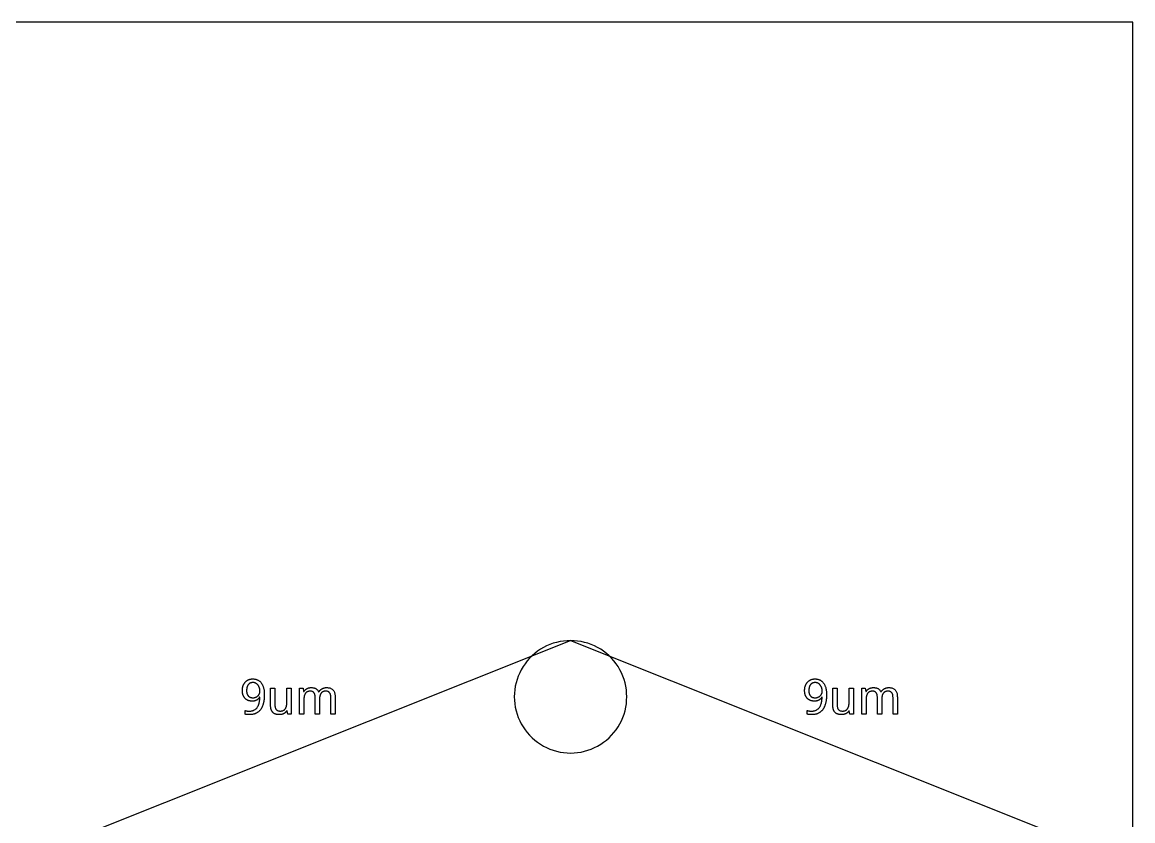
# Model space of a CAD drawing. Extents: x 0 to 762, y 0 to 762.
# Drawn here: x 511.1 to 762, y 581.6 to 762 of the extents above; entities that cross this region are included whole.
import ezdxf

# ---------------------------------------------------------------- set-up
doc = ezdxf.new("R2010")
doc.units = 0
doc.layers.get('0').update_dxf_attribs({"linetype": 'CONTINUOUS'})

msp = doc.modelspace()

# ---------------------------------------------------------------- linework, layer by layer
at = {"color": 7}
msp.add_lwpolyline([(0, 0), (761.986, 0), (761.986, 761.986), (0, 761.986), (0, 0)], close=True, dxfattribs=at)
at = {"color": 0}
for points in [[(634.989, 622.289), (749.436, 576.569), (520.54, 576.569), (634.989, 622.289)], [(647.689, 609.589), (647.662, 610.386), (647.588, 611.181), (647.464, 611.968), (647.289, 612.747), (647.067, 613.514), (646.796, 614.264), (646.479, 614.996), (646.117, 615.707), (645.711, 616.394), (645.262, 617.054), (644.774, 617.685), (644.246, 618.282), (643.682, 618.847), (643.083, 619.374), (642.453, 619.864), (641.793, 620.311), (641.107, 620.718), (640.396, 621.081), (639.664, 621.397), (638.912, 621.667), (638.147, 621.89), (637.368, 622.064), (636.581, 622.189), (635.786, 622.264), (634.989, 622.289), (634.192, 622.264), (633.397, 622.189), (632.608, 622.064), (631.831, 621.89), (631.064, 621.667), (630.314, 621.397), (629.581, 621.081), (628.871, 620.718), (628.183, 620.311), (627.524, 619.864), (626.893, 619.374), (626.294, 618.847), (625.731, 618.282), (625.203, 617.685), (624.714, 617.054), (624.265, 616.394), (623.86, 615.707), (623.497, 614.996), (623.181, 614.264), (622.91, 613.514), (622.688, 612.747), (622.514, 611.968), (622.389, 611.181), (622.314, 610.386), (622.289, 609.589), (622.314, 608.792), (622.389, 607.997), (622.514, 607.21), (622.688, 606.431), (622.91, 605.664), (623.181, 604.914), (623.497, 604.182), (623.86, 603.471), (624.265, 602.783), (624.714, 602.124), (625.203, 601.494), (625.731, 600.896), (626.294, 600.331), (626.893, 599.804), (627.524, 599.314), (628.183, 598.867), (628.871, 598.46), (629.581, 598.097), (630.314, 597.781), (631.064, 597.511), (631.831, 597.287), (632.608, 597.114), (633.397, 596.989), (634.192, 596.914), (634.989, 596.889), (635.786, 596.914), (636.581, 596.989), (637.368, 597.114), (638.147, 597.287), (638.912, 597.511), (639.664, 597.781), (640.396, 598.097), (641.107, 598.46), (641.793, 598.867), (642.453, 599.314), (643.083, 599.804), (643.682, 600.331), (644.246, 600.896), (644.774, 601.494), (645.262, 602.124), (645.711, 602.783), (646.117, 603.471), (646.479, 604.182), (646.796, 604.914), (647.067, 605.664), (647.289, 606.431), (647.464, 607.21), (647.588, 607.997), (647.662, 608.792), (647.689, 609.589)], [(565.815, 610.161), (565.814, 610.049), (565.813, 609.935), (565.81, 609.822), (565.806, 609.71), (565.8, 609.597), (565.793, 609.485), (565.786, 609.371), (565.778, 609.258), (565.767, 609.146), (565.756, 609.033), (565.744, 608.922), (565.731, 608.811), (565.715, 608.703), (565.699, 608.594), (565.679, 608.486), (565.658, 608.381), (565.636, 608.275), (565.611, 608.171), (565.585, 608.067), (565.557, 607.964), (565.528, 607.863), (565.497, 607.762), (565.464, 607.664), (565.428, 607.567), (565.39, 607.469), (565.351, 607.375), (565.31, 607.282), (565.265, 607.189), (565.219, 607.097), (565.171, 607.008), (565.119, 606.921), (565.067, 606.836), (565.01, 606.754), (564.951, 606.675), (564.89, 606.597), (564.826, 606.522), (564.758, 606.45), (564.689, 606.379), (564.617, 606.311), (564.542, 606.246), (564.464, 606.182), (564.383, 606.122), (564.3, 606.064), (564.213, 606.01), (564.124, 605.957), (564.031, 605.907), (563.935, 605.86), (563.836, 605.815), (563.733, 605.774), (563.629, 605.735), (563.521, 605.7), (563.41, 605.669), (563.293, 605.642), (563.175, 605.618), (563.051, 605.599), (562.925, 605.582), (562.796, 605.569), (562.661, 605.56), (562.524, 605.554), (562.383, 605.553), (562.363, 605.553), (562.342, 605.553), (562.319, 605.553), (562.297, 605.553), (562.275, 605.554), (562.253, 605.554), (562.229, 605.556), (562.206, 605.556), (562.182, 605.557), (562.157, 605.558), (562.133, 605.56), (562.108, 605.561), (562.083, 605.563), (562.058, 605.564), (562.033, 605.567), (562.01, 605.568), (561.985, 605.571), (561.96, 605.574), (561.935, 605.576), (561.91, 605.579), (561.886, 605.582), (561.861, 605.583), (561.836, 605.586), (561.813, 605.589), (561.787, 605.592), (561.764, 605.594), (561.74, 605.597), (561.717, 605.6), (561.692, 605.603), (561.668, 605.607), (561.646, 605.61), (561.622, 605.614), (561.6, 605.617), (561.578, 605.621), (561.557, 605.625), (561.536, 605.629), (561.517, 605.635), (561.497, 605.639), (561.478, 605.644), (561.46, 605.65), (561.46, 606.488), (561.497, 606.474), (561.536, 606.461), (561.576, 606.449), (561.617, 606.438), (561.66, 606.426), (561.703, 606.417), (561.746, 606.408), (561.79, 606.4), (561.836, 606.392), (561.883, 606.385), (561.931, 606.379), (561.978, 606.374), (562.025, 606.368), (562.072, 606.364), (562.118, 606.361), (562.165, 606.358), (562.211, 606.356), (562.258, 606.354), (562.304, 606.353), (562.351, 606.353), (562.493, 606.356), (562.631, 606.363), (562.762, 606.376), (562.89, 606.393), (563.011, 606.417), (563.128, 606.444), (563.24, 606.476), (563.346, 606.514), (563.447, 606.557), (563.543, 606.606), (563.635, 606.658), (563.722, 606.714), (563.807, 606.772), (563.886, 606.836), (563.963, 606.903), (564.035, 606.972), (564.103, 607.046), (564.167, 607.122), (564.228, 607.203), (564.285, 607.287), (564.338, 607.376), (564.387, 607.467), (564.435, 607.561), (564.478, 607.658), (564.518, 607.757), (564.556, 607.86), (564.589, 607.965), (564.619, 608.074), (564.647, 608.183), (564.671, 608.297), (564.694, 608.412), (564.715, 608.529), (564.733, 608.649), (564.751, 608.768), (564.767, 608.887), (564.781, 609.01), (564.792, 609.133), (564.801, 609.258), (564.81, 609.383), (564.817, 609.511), (564.746, 609.511), (564.725, 609.472), (564.701, 609.435), (564.678, 609.397), (564.654, 609.361), (564.628, 609.325), (564.601, 609.289), (564.575, 609.254), (564.547, 609.219), (564.518, 609.185), (564.489, 609.151), (564.458, 609.118), (564.426, 609.086), (564.393, 609.056), (564.36, 609.025), (564.325, 608.996), (564.289, 608.967), (564.251, 608.939), (564.214, 608.912), (564.175, 608.886), (564.135, 608.861), (564.093, 608.838), (564.05, 608.814), (564.007, 608.792), (563.963, 608.771), (563.917, 608.751), (563.869, 608.732), (563.822, 608.715), (563.774, 608.699), (563.724, 608.682), (563.672, 608.668), (563.619, 608.654), (563.567, 608.643), (563.512, 608.632), (563.457, 608.624), (563.4, 608.615), (563.342, 608.61), (563.282, 608.604), (563.222, 608.601), (563.16, 608.599), (563.097, 608.599), (562.996, 608.6), (562.897, 608.604), (562.8, 608.613), (562.704, 608.624), (562.611, 608.637), (562.519, 608.654), (562.431, 608.675), (562.343, 608.697), (562.257, 608.724), (562.174, 608.754), (562.092, 608.787), (562.014, 608.824), (561.936, 608.864), (561.863, 608.906), (561.792, 608.951), (561.722, 609), (561.656, 609.05), (561.592, 609.104), (561.529, 609.161), (561.471, 609.221), (561.414, 609.283), (561.36, 609.349), (561.308, 609.417), (561.258, 609.488), (561.213, 609.561), (561.168, 609.637), (561.128, 609.715), (561.089, 609.797), (561.053, 609.881), (561.019, 609.968), (560.989, 610.058), (560.963, 610.151), (560.939, 610.246), (560.919, 610.344), (560.903, 610.444), (560.887, 610.547), (560.878, 610.653), (560.869, 610.76), (560.865, 610.871), (560.864, 610.983), (560.865, 611.104), (560.869, 611.222), (560.878, 611.339), (560.89, 611.453), (560.906, 611.564), (560.924, 611.674), (560.944, 611.779), (560.969, 611.883), (560.999, 611.985), (561.029, 612.083), (561.065, 612.182), (561.104, 612.275), (561.144, 612.367), (561.189, 612.454), (561.235, 612.539), (561.285, 612.621), (561.336, 612.7), (561.39, 612.775), (561.449, 612.847), (561.508, 612.917), (561.571, 612.983), (561.637, 613.047), (561.707, 613.108), (561.778, 613.165), (561.851, 613.219), (561.928, 613.271), (562.007, 613.319), (562.089, 613.364), (562.174, 613.404), (562.26, 613.443), (562.35, 613.478), (562.442, 613.508), (562.536, 613.536), (562.633, 613.56), (562.731, 613.579), (562.832, 613.596), (562.933, 613.61), (563.039, 613.618), (563.144, 613.624), (563.254, 613.625), (563.361, 613.624), (563.468, 613.617), (563.572, 613.607), (563.675, 613.592), (563.778, 613.574), (563.878, 613.55), (563.976, 613.522), (564.074, 613.492), (564.169, 613.456), (564.264, 613.417), (564.356, 613.372), (564.446, 613.324), (564.532, 613.271), (564.617, 613.214), (564.7, 613.151), (564.779, 613.085), (564.857, 613.015), (564.932, 612.94), (565.004, 612.861), (565.075, 612.776), (565.142, 612.689), (565.206, 612.596), (565.268, 612.499), (565.326, 612.397), (565.382, 612.29), (565.435, 612.181), (565.485, 612.065), (565.532, 611.944), (565.575, 611.821), (565.617, 611.692), (565.654, 611.56), (565.689, 611.422), (565.718, 611.281), (565.744, 611.135), (565.765, 610.985), (565.783, 610.829), (565.797, 610.669), (565.807, 610.504), (565.814, 610.335), (565.815, 610.161)], [(563.264, 612.799), (563.2, 612.797), (563.137, 612.794), (563.075, 612.789), (563.014, 612.781), (562.956, 612.771), (562.896, 612.76), (562.839, 612.746), (562.782, 612.729), (562.728, 612.711), (562.674, 612.69), (562.621, 612.668), (562.571, 612.643), (562.521, 612.615), (562.474, 612.586), (562.428, 612.554), (562.382, 612.519), (562.339, 612.482), (562.297, 612.443), (562.256, 612.401), (562.217, 612.358), (562.179, 612.311), (562.143, 612.262), (562.108, 612.211), (562.075, 612.158), (562.044, 612.103), (562.015, 612.044), (561.988, 611.983), (561.963, 611.921), (561.938, 611.856), (561.915, 611.789), (561.896, 611.719), (561.879, 611.647), (561.864, 611.574), (561.85, 611.497), (561.839, 611.418), (561.831, 611.336), (561.822, 611.251), (561.818, 611.164), (561.815, 611.075), (561.814, 610.983), (561.814, 610.908), (561.817, 610.835), (561.821, 610.764), (561.828, 610.694), (561.835, 610.625), (561.844, 610.558), (561.856, 610.493), (561.868, 610.429), (561.883, 610.367), (561.9, 610.306), (561.918, 610.247), (561.939, 610.192), (561.963, 610.136), (561.986, 610.083), (562.012, 610.032), (562.04, 609.982), (562.069, 609.935), (562.101, 609.889), (562.133, 609.844), (562.168, 609.801), (562.204, 609.76), (562.243, 609.721), (562.282, 609.685), (562.324, 609.649), (562.367, 609.615), (562.411, 609.585), (562.458, 609.556), (562.507, 609.528), (562.557, 609.503), (562.608, 609.479), (562.662, 609.457), (562.719, 609.438), (562.778, 609.421), (562.838, 609.407), (562.899, 609.394), (562.963, 609.383), (563.026, 609.376), (563.093, 609.371), (563.161, 609.367), (563.232, 609.367), (563.304, 609.367), (563.375, 609.371), (563.444, 609.378), (563.512, 609.386), (563.579, 609.397), (563.644, 609.411), (563.708, 609.426), (563.771, 609.444), (563.832, 609.467), (563.892, 609.489), (563.95, 609.517), (564.007, 609.544), (564.063, 609.574), (564.115, 609.604), (564.167, 609.636), (564.215, 609.669), (564.264, 609.704), (564.31, 609.74), (564.354, 609.778), (564.397, 609.817), (564.439, 609.858), (564.478, 609.901), (564.514, 609.944), (564.55, 609.989), (564.582, 610.035), (564.614, 610.082), (564.643, 610.129), (564.671, 610.178), (564.696, 610.228), (564.719, 610.279), (564.742, 610.331), (564.762, 610.382), (564.779, 610.433), (564.796, 610.485), (564.808, 610.537), (564.819, 610.589), (564.828, 610.64), (564.833, 610.692), (564.836, 610.743), (564.838, 610.794), (564.838, 610.867), (564.833, 610.939), (564.829, 611.01), (564.822, 611.082), (564.813, 611.153), (564.801, 611.225), (564.787, 611.296), (564.772, 611.367), (564.756, 611.438), (564.736, 611.51), (564.715, 611.581), (564.693, 611.65), (564.668, 611.718), (564.642, 611.785), (564.614, 611.85), (564.583, 611.914), (564.55, 611.976), (564.515, 612.036), (564.479, 612.096), (564.44, 612.154), (564.401, 612.211), (564.36, 612.265), (564.315, 612.318), (564.269, 612.368), (564.222, 612.415), (564.172, 612.461), (564.119, 612.504), (564.065, 612.546), (564.01, 612.585), (563.951, 612.621), (563.892, 612.654), (563.829, 612.685), (563.765, 612.711), (563.7, 612.735), (563.632, 612.754), (563.563, 612.769), (563.49, 612.782), (563.417, 612.792), (563.342, 612.796), (563.264, 612.799)], [(692.813, 610.161), (692.813, 610.049), (692.81, 609.935), (692.807, 609.822), (692.803, 609.71), (692.799, 609.597), (692.792, 609.485), (692.783, 609.371), (692.775, 609.258), (692.765, 609.146), (692.754, 609.033), (692.742, 608.922), (692.729, 608.811), (692.714, 608.703), (692.696, 608.594), (692.678, 608.486), (692.657, 608.381), (692.633, 608.275), (692.61, 608.171), (692.583, 608.067), (692.556, 607.964), (692.526, 607.863), (692.494, 607.762), (692.461, 607.664), (692.426, 607.567), (692.389, 607.469), (692.349, 607.375), (692.307, 607.282), (692.262, 607.189), (692.217, 607.097), (692.168, 607.008), (692.118, 606.921), (692.064, 606.836), (692.008, 606.754), (691.949, 606.675), (691.887, 606.597), (691.824, 606.522), (691.757, 606.45), (691.688, 606.379), (691.615, 606.311), (691.54, 606.246), (691.463, 606.182), (691.381, 606.122), (691.297, 606.064), (691.211, 606.01), (691.121, 605.957), (691.028, 605.907), (690.932, 605.86), (690.833, 605.815), (690.732, 605.774), (690.626, 605.735), (690.518, 605.7), (690.407, 605.669), (690.292, 605.642), (690.172, 605.618), (690.05, 605.599), (689.922, 605.582), (689.793, 605.569), (689.66, 605.56), (689.522, 605.554), (689.381, 605.553), (689.36, 605.553), (689.339, 605.553), (689.318, 605.553), (689.296, 605.553), (689.274, 605.554), (689.25, 605.554), (689.228, 605.556), (689.204, 605.556), (689.179, 605.557), (689.156, 605.558), (689.131, 605.56), (689.106, 605.561), (689.081, 605.563), (689.056, 605.564), (689.032, 605.567), (689.007, 605.568), (688.982, 605.571), (688.957, 605.574), (688.933, 605.576), (688.908, 605.579), (688.883, 605.582), (688.858, 605.583), (688.835, 605.586), (688.81, 605.589), (688.786, 605.592), (688.761, 605.594), (688.738, 605.597), (688.714, 605.6), (688.69, 605.603), (688.667, 605.607), (688.643, 605.61), (688.619, 605.614), (688.597, 605.617), (688.576, 605.621), (688.554, 605.625), (688.535, 605.629), (688.514, 605.635), (688.494, 605.639), (688.475, 605.644), (688.457, 605.65), (688.457, 606.488), (688.494, 606.474), (688.533, 606.461), (688.574, 606.449), (688.615, 606.438), (688.657, 606.426), (688.7, 606.417), (688.743, 606.408), (688.789, 606.4), (688.835, 606.392), (688.881, 606.385), (688.928, 606.379), (688.975, 606.374), (689.022, 606.368), (689.069, 606.364), (689.117, 606.361), (689.162, 606.358), (689.21, 606.356), (689.256, 606.354), (689.303, 606.353), (689.349, 606.353), (689.49, 606.356), (689.628, 606.363), (689.76, 606.376), (689.887, 606.393), (690.01, 606.417), (690.126, 606.444), (690.238, 606.476), (690.343, 606.514), (690.444, 606.557), (690.54, 606.606), (690.632, 606.658), (690.719, 606.714), (690.804, 606.772), (690.883, 606.836), (690.96, 606.903), (691.032, 606.972), (691.1, 607.046), (691.165, 607.122), (691.225, 607.203), (691.282, 607.287), (691.335, 607.376), (691.385, 607.467), (691.432, 607.561), (691.475, 607.658), (691.515, 607.757), (691.553, 607.86), (691.586, 607.965), (691.617, 608.074), (691.644, 608.183), (691.668, 608.297), (691.692, 608.412), (691.713, 608.529), (691.732, 608.649), (691.749, 608.768), (691.764, 608.887), (691.778, 609.01), (691.789, 609.133), (691.8, 609.258), (691.807, 609.383), (691.814, 609.511), (691.744, 609.511), (691.722, 609.472), (691.699, 609.435), (691.675, 609.397), (691.651, 609.361), (691.626, 609.325), (691.6, 609.289), (691.572, 609.254), (691.544, 609.219), (691.515, 609.185), (691.486, 609.151), (691.456, 609.118), (691.424, 609.086), (691.392, 609.056), (691.357, 609.025), (691.322, 608.996), (691.286, 608.967), (691.249, 608.939), (691.211, 608.912), (691.172, 608.886), (691.132, 608.861), (691.09, 608.838), (691.047, 608.814), (691.004, 608.792), (690.96, 608.771), (690.914, 608.751), (690.867, 608.732), (690.819, 608.715), (690.771, 608.699), (690.721, 608.682), (690.669, 608.668), (690.618, 608.654), (690.564, 608.643), (690.51, 608.632), (690.454, 608.624), (690.397, 608.615), (690.339, 608.61), (690.279, 608.604), (690.219, 608.601), (690.158, 608.599), (690.094, 608.599), (689.994, 608.6), (689.894, 608.604), (689.797, 608.613), (689.703, 608.624), (689.608, 608.637), (689.518, 608.654), (689.428, 608.675), (689.34, 608.697), (689.254, 608.724), (689.171, 608.754), (689.09, 608.787), (689.011, 608.824), (688.935, 608.864), (688.86, 608.906), (688.789, 608.951), (688.719, 609), (688.653, 609.05), (688.589, 609.104), (688.526, 609.161), (688.468, 609.221), (688.411, 609.283), (688.357, 609.349), (688.306, 609.417), (688.256, 609.488), (688.21, 609.561), (688.165, 609.637), (688.125, 609.715), (688.086, 609.797), (688.05, 609.881), (688.017, 609.968), (687.986, 610.058), (687.96, 610.151), (687.938, 610.246), (687.917, 610.344), (687.9, 610.444), (687.886, 610.547), (687.875, 610.653), (687.867, 610.76), (687.863, 610.871), (687.861, 610.983), (687.863, 611.104), (687.867, 611.222), (687.875, 611.339), (687.887, 611.453), (687.903, 611.564), (687.921, 611.674), (687.942, 611.779), (687.967, 611.883), (687.996, 611.985), (688.028, 612.083), (688.063, 612.182), (688.101, 612.275), (688.142, 612.367), (688.186, 612.454), (688.232, 612.539), (688.282, 612.621), (688.333, 612.7), (688.387, 612.775), (688.446, 612.847), (688.506, 612.917), (688.568, 612.983), (688.635, 613.047), (688.704, 613.108), (688.775, 613.165), (688.849, 613.219), (688.925, 613.271), (689.004, 613.319), (689.086, 613.364), (689.171, 613.404), (689.257, 613.443), (689.347, 613.478), (689.439, 613.508), (689.533, 613.536), (689.631, 613.56), (689.728, 613.579), (689.829, 613.596), (689.931, 613.61), (690.036, 613.618), (690.142, 613.624), (690.251, 613.625), (690.358, 613.624), (690.465, 613.617), (690.569, 613.607), (690.672, 613.592), (690.775, 613.574), (690.875, 613.55), (690.974, 613.522), (691.071, 613.492), (691.167, 613.456), (691.261, 613.417), (691.353, 613.372), (691.443, 613.324), (691.529, 613.271), (691.615, 613.214), (691.697, 613.151), (691.776, 613.085), (691.854, 613.015), (691.929, 612.94), (692.001, 612.861), (692.072, 612.776), (692.139, 612.689), (692.203, 612.596), (692.265, 612.499), (692.324, 612.397), (692.379, 612.29), (692.432, 612.181), (692.482, 612.065), (692.529, 611.944), (692.572, 611.821), (692.614, 611.692), (692.651, 611.56), (692.686, 611.422), (692.715, 611.281), (692.742, 611.135), (692.762, 610.985), (692.781, 610.829), (692.794, 610.669), (692.804, 610.504), (692.811, 610.335), (692.813, 610.161)], [(690.261, 612.799), (690.197, 612.797), (690.135, 612.794), (690.074, 612.789), (690.012, 612.781), (689.953, 612.771), (689.894, 612.76), (689.836, 612.746), (689.781, 612.729), (689.725, 612.711), (689.671, 612.69), (689.618, 612.668), (689.568, 612.643), (689.519, 612.615), (689.471, 612.586), (689.425, 612.554), (689.381, 612.519), (689.336, 612.482), (689.294, 612.443), (689.254, 612.401), (689.214, 612.358), (689.176, 612.311), (689.14, 612.262), (689.106, 612.211), (689.074, 612.158), (689.042, 612.103), (689.012, 612.044), (688.986, 611.983), (688.96, 611.921), (688.936, 611.856), (688.914, 611.789), (688.894, 611.719), (688.876, 611.647), (688.861, 611.574), (688.849, 611.497), (688.836, 611.418), (688.828, 611.336), (688.821, 611.251), (688.815, 611.164), (688.813, 611.075), (688.811, 610.983), (688.813, 610.908), (688.815, 610.835), (688.819, 610.764), (688.825, 610.694), (688.833, 610.625), (688.842, 610.558), (688.853, 610.493), (688.867, 610.429), (688.881, 610.367), (688.897, 610.306), (688.917, 610.247), (688.938, 610.192), (688.96, 610.136), (688.983, 610.083), (689.01, 610.032), (689.037, 609.982), (689.067, 609.935), (689.099, 609.889), (689.131, 609.844), (689.165, 609.801), (689.201, 609.76), (689.24, 609.721), (689.279, 609.685), (689.321, 609.649), (689.364, 609.615), (689.41, 609.585), (689.456, 609.556), (689.504, 609.528), (689.554, 609.503), (689.606, 609.479), (689.661, 609.457), (689.717, 609.438), (689.775, 609.421), (689.835, 609.407), (689.896, 609.394), (689.96, 609.383), (690.024, 609.376), (690.09, 609.371), (690.16, 609.367), (690.229, 609.367), (690.301, 609.367), (690.372, 609.371), (690.442, 609.378), (690.51, 609.386), (690.576, 609.397), (690.643, 609.411), (690.707, 609.426), (690.769, 609.444), (690.831, 609.467), (690.89, 609.489), (690.949, 609.517), (691.004, 609.544), (691.06, 609.574), (691.113, 609.604), (691.164, 609.636), (691.214, 609.669), (691.261, 609.704), (691.307, 609.74), (691.351, 609.778), (691.394, 609.817), (691.436, 609.858), (691.475, 609.901), (691.511, 609.944), (691.547, 609.989), (691.581, 610.035), (691.611, 610.082), (691.64, 610.129), (691.668, 610.178), (691.693, 610.228), (691.717, 610.279), (691.739, 610.331), (691.76, 610.382), (691.778, 610.433), (691.793, 610.485), (691.806, 610.537), (691.817, 610.589), (691.825, 610.64), (691.831, 610.692), (691.833, 610.743), (691.835, 610.794), (691.835, 610.867), (691.831, 610.939), (691.826, 611.01), (691.819, 611.082), (691.81, 611.153), (691.799, 611.225), (691.785, 611.296), (691.769, 611.367), (691.753, 611.438), (691.733, 611.51), (691.713, 611.581), (691.69, 611.65), (691.667, 611.718), (691.639, 611.785), (691.611, 611.85), (691.581, 611.914), (691.547, 611.976), (691.514, 612.036), (691.476, 612.096), (691.438, 612.154), (691.399, 612.211), (691.357, 612.265), (691.313, 612.318), (691.267, 612.368), (691.219, 612.415), (691.169, 612.461), (691.117, 612.504), (691.063, 612.546), (691.007, 612.585), (690.949, 612.621), (690.889, 612.654), (690.826, 612.685), (690.762, 612.711), (690.697, 612.735), (690.629, 612.754), (690.56, 612.769), (690.488, 612.782), (690.414, 612.792), (690.339, 612.796), (690.261, 612.799)], [(571.106, 605.66), (570.961, 606.45), (570.907, 606.45), (570.879, 606.404), (570.851, 606.36), (570.821, 606.317), (570.79, 606.274), (570.76, 606.233), (570.726, 606.193), (570.693, 606.156), (570.657, 606.118), (570.622, 606.082), (570.585, 606.047), (570.547, 606.014), (570.51, 605.982), (570.472, 605.951), (570.432, 605.922), (570.393, 605.893), (570.351, 605.867), (570.311, 605.84), (570.268, 605.815), (570.225, 605.79), (570.182, 605.768), (570.137, 605.746), (570.093, 605.726), (570.047, 605.708), (570.001, 605.69), (569.956, 605.674), (569.908, 605.658), (569.86, 605.643), (569.813, 605.631), (569.764, 605.618), (569.714, 605.606), (569.665, 605.596), (569.615, 605.588), (569.565, 605.579), (569.515, 605.572), (569.465, 605.565), (569.414, 605.561), (569.364, 605.557), (569.313, 605.554), (569.261, 605.553), (569.21, 605.553), (569.113, 605.554), (569.019, 605.557), (568.928, 605.564), (568.838, 605.572), (568.75, 605.583), (568.665, 605.597), (568.583, 605.613), (568.503, 605.632), (568.425, 605.653), (568.35, 605.676), (568.278, 605.703), (568.207, 605.731), (568.139, 605.762), (568.074, 605.797), (568.011, 605.835), (567.95, 605.875), (567.892, 605.918), (567.836, 605.963), (567.783, 606.011), (567.733, 606.063), (567.685, 606.117), (567.639, 606.174), (567.594, 606.233), (567.554, 606.296), (567.515, 606.363), (567.479, 606.431), (567.444, 606.503), (567.412, 606.576), (567.383, 606.654), (567.357, 606.735), (567.333, 606.817), (567.313, 606.904), (567.293, 606.993), (567.278, 607.086), (567.264, 607.182), (567.253, 607.281), (567.244, 607.382), (567.238, 607.488), (567.235, 607.594), (567.233, 607.707), (567.233, 611.557), (568.211, 611.557), (568.211, 607.76), (568.214, 607.624), (568.222, 607.494), (568.236, 607.372), (568.257, 607.257), (568.282, 607.149), (568.314, 607.047), (568.35, 606.954), (568.393, 606.867), (568.442, 606.786), (568.496, 606.713), (568.556, 606.646), (568.622, 606.588), (568.694, 606.535), (568.774, 606.489), (568.858, 606.451), (568.949, 606.419), (569.047, 606.394), (569.15, 606.378), (569.26, 606.367), (569.376, 606.364), (569.463, 606.365), (569.544, 606.369), (569.625, 606.376), (569.701, 606.386), (569.776, 606.399), (569.849, 606.414), (569.917, 606.432), (569.983, 606.453), (570.046, 606.476), (570.107, 606.503), (570.165, 606.532), (570.221, 606.564), (570.274, 606.599), (570.324, 606.636), (570.372, 606.675), (570.418, 606.717), (570.463, 606.762), (570.504, 606.81), (570.543, 606.858), (570.579, 606.911), (570.615, 606.968), (570.649, 607.026), (570.679, 607.088), (570.708, 607.15), (570.735, 607.217), (570.76, 607.285), (570.782, 607.356), (570.803, 607.429), (570.821, 607.504), (570.838, 607.583), (570.853, 607.664), (570.867, 607.746), (570.878, 607.832), (570.889, 607.919), (570.897, 608.01), (570.906, 608.103), (570.911, 608.197), (570.914, 608.294), (570.917, 608.394), (570.918, 608.496), (570.918, 611.557), (571.896, 611.557), (571.896, 605.66), (571.106, 605.66)], [(580.828, 605.66), (580.828, 609.457), (580.825, 609.593), (580.817, 609.722), (580.803, 609.844), (580.785, 609.96), (580.76, 610.068), (580.731, 610.169), (580.696, 610.264), (580.656, 610.351), (580.61, 610.432), (580.558, 610.504), (580.501, 610.571), (580.439, 610.631), (580.371, 610.683), (580.297, 610.728), (580.217, 610.767), (580.131, 610.797), (580.037, 610.822), (579.94, 610.84), (579.836, 610.85), (579.726, 610.854), (579.649, 610.853), (579.574, 610.849), (579.501, 610.842), (579.432, 610.833), (579.364, 610.822), (579.299, 610.807), (579.235, 610.79), (579.175, 610.771), (579.117, 610.75), (579.06, 610.725), (579.007, 610.699), (578.954, 610.671), (578.904, 610.64), (578.857, 610.607), (578.811, 610.571), (578.767, 610.532), (578.724, 610.492), (578.683, 610.449), (578.646, 610.403), (578.61, 610.354), (578.575, 610.304), (578.544, 610.253), (578.514, 610.199), (578.486, 610.142), (578.46, 610.082), (578.436, 610.019), (578.414, 609.956), (578.393, 609.889), (578.374, 609.819), (578.357, 609.747), (578.342, 609.675), (578.328, 609.599), (578.315, 609.521), (578.306, 609.442), (578.296, 609.36), (578.289, 609.275), (578.283, 609.189), (578.279, 609.1), (578.276, 609.008), (578.276, 608.915), (578.276, 605.66), (577.293, 605.66), (577.293, 609.457), (577.29, 609.593), (577.282, 609.722), (577.269, 609.844), (577.25, 609.96), (577.226, 610.068), (577.197, 610.169), (577.161, 610.264), (577.121, 610.351), (577.075, 610.432), (577.025, 610.504), (576.969, 610.571), (576.907, 610.631), (576.84, 610.683), (576.767, 610.728), (576.686, 610.767), (576.6, 610.799), (576.508, 610.822), (576.411, 610.84), (576.307, 610.85), (576.197, 610.854), (576.117, 610.853), (576.037, 610.849), (575.961, 610.842), (575.887, 610.832), (575.818, 610.819), (575.75, 610.804), (575.685, 610.786), (575.622, 610.764), (575.563, 610.74), (575.504, 610.714), (575.45, 610.685), (575.397, 610.653), (575.347, 610.618), (575.299, 610.581), (575.253, 610.54), (575.208, 610.499), (575.167, 610.453), (575.126, 610.404), (575.089, 610.354), (575.054, 610.3), (575.021, 610.244), (574.99, 610.186), (574.963, 610.125), (574.935, 610.061), (574.91, 609.996), (574.886, 609.928), (574.865, 609.857), (574.846, 609.783), (574.828, 609.707), (574.813, 609.629), (574.799, 609.549), (574.786, 609.465), (574.776, 609.381), (574.767, 609.293), (574.76, 609.203), (574.753, 609.11), (574.749, 609.015), (574.744, 608.918), (574.743, 608.818), (574.742, 608.717), (574.742, 605.66), (573.764, 605.66), (573.764, 611.557), (574.56, 611.557), (574.699, 610.762), (574.753, 610.762), (574.779, 610.808), (574.807, 610.853), (574.835, 610.896), (574.864, 610.938), (574.894, 610.978), (574.925, 611.017), (574.957, 611.054), (574.99, 611.09), (575.024, 611.126), (575.058, 611.16), (575.094, 611.194), (575.131, 611.226), (575.168, 611.258), (575.206, 611.287), (575.244, 611.317), (575.283, 611.344), (575.322, 611.372), (575.363, 611.397), (575.404, 611.421), (575.446, 611.444), (575.489, 611.467), (575.532, 611.488), (575.576, 611.507), (575.621, 611.525), (575.665, 611.543), (575.711, 611.558), (575.757, 611.574), (575.803, 611.588), (575.85, 611.6), (575.897, 611.611), (575.946, 611.621), (575.993, 611.631), (576.042, 611.639), (576.092, 611.646), (576.14, 611.651), (576.189, 611.657), (576.238, 611.66), (576.287, 611.662), (576.336, 611.664), (576.386, 611.665), (576.512, 611.662), (576.635, 611.656), (576.753, 611.643), (576.867, 611.626), (576.975, 611.606), (577.079, 611.579), (577.181, 611.549), (577.276, 611.514), (577.368, 611.474), (577.454, 611.429), (577.539, 611.379), (577.617, 611.324), (577.692, 611.262), (577.762, 611.196), (577.828, 611.125), (577.889, 611.049), (577.946, 610.967), (577.997, 610.879), (578.046, 610.786), (578.089, 610.688), (578.132, 610.688), (578.16, 610.738), (578.189, 610.786), (578.219, 610.832), (578.251, 610.878), (578.285, 610.922), (578.318, 610.965), (578.353, 611.007), (578.389, 611.047), (578.426, 611.085), (578.464, 611.122), (578.504, 611.158), (578.544, 611.193), (578.586, 611.226), (578.628, 611.258), (578.671, 611.289), (578.714, 611.318), (578.758, 611.346), (578.803, 611.374), (578.849, 611.399), (578.894, 611.424), (578.942, 611.447), (578.989, 611.469), (579.037, 611.492), (579.086, 611.511), (579.136, 611.531), (579.185, 611.549), (579.235, 611.564), (579.286, 611.579), (579.336, 611.593), (579.387, 611.606), (579.44, 611.617), (579.492, 611.626), (579.544, 611.636), (579.596, 611.643), (579.649, 611.65), (579.701, 611.656), (579.754, 611.66), (579.807, 611.662), (579.861, 611.664), (579.914, 611.665), (580.097, 611.66), (580.272, 611.644), (580.436, 611.618), (580.592, 611.582), (580.738, 611.536), (580.874, 611.479), (581.001, 611.412), (581.119, 611.335), (581.228, 611.247), (581.328, 611.149), (581.418, 611.04), (581.499, 610.921), (581.571, 610.787), (581.633, 610.642), (581.686, 610.485), (581.729, 610.314), (581.762, 610.132), (581.786, 609.938), (581.8, 609.731), (581.806, 609.511), (581.806, 605.66), (580.828, 605.66)], [(698.103, 605.66), (697.958, 606.45), (697.904, 606.45), (697.878, 606.404), (697.849, 606.36), (697.819, 606.317), (697.789, 606.274), (697.757, 606.233), (697.724, 606.193), (697.69, 606.156), (697.656, 606.118), (697.619, 606.082), (697.582, 606.047), (697.546, 606.014), (697.508, 605.982), (697.469, 605.951), (697.431, 605.922), (697.39, 605.893), (697.35, 605.867), (697.308, 605.84), (697.267, 605.815), (697.224, 605.79), (697.179, 605.768), (697.135, 605.746), (697.09, 605.726), (697.044, 605.708), (696.999, 605.69), (696.953, 605.674), (696.906, 605.658), (696.858, 605.643), (696.81, 605.631), (696.761, 605.618), (696.713, 605.606), (696.662, 605.596), (696.613, 605.588), (696.563, 605.579), (696.512, 605.572), (696.463, 605.565), (696.411, 605.561), (696.361, 605.557), (696.31, 605.554), (696.258, 605.553), (696.207, 605.553), (696.111, 605.554), (696.017, 605.557), (695.925, 605.564), (695.835, 605.572), (695.749, 605.583), (695.664, 605.597), (695.581, 605.613), (695.501, 605.632), (695.424, 605.653), (695.347, 605.676), (695.275, 605.703), (695.204, 605.731), (695.136, 605.762), (695.071, 605.797), (695.008, 605.835), (694.947, 605.875), (694.889, 605.918), (694.833, 605.963), (694.781, 606.011), (694.731, 606.063), (694.682, 606.117), (694.636, 606.174), (694.593, 606.233), (694.551, 606.296), (694.512, 606.363), (694.476, 606.431), (694.442, 606.503), (694.411, 606.576), (694.381, 606.654), (694.354, 606.735), (694.331, 606.817), (694.31, 606.904), (694.292, 606.993), (694.275, 607.086), (694.261, 607.182), (694.25, 607.281), (694.242, 607.382), (694.236, 607.488), (694.232, 607.594), (694.231, 607.707), (694.231, 611.557), (695.208, 611.557), (695.208, 607.76), (695.211, 607.624), (695.219, 607.494), (695.233, 607.372), (695.254, 607.257), (695.279, 607.149), (695.311, 607.047), (695.347, 606.954), (695.39, 606.867), (695.439, 606.786), (695.493, 606.713), (695.553, 606.646), (695.619, 606.588), (695.692, 606.535), (695.771, 606.489), (695.856, 606.451), (695.947, 606.419), (696.044, 606.394), (696.147, 606.378), (696.257, 606.367), (696.374, 606.364), (696.46, 606.365), (696.542, 606.369), (696.622, 606.376), (696.7, 606.386), (696.774, 606.399), (696.846, 606.414), (696.914, 606.432), (696.981, 606.453), (697.043, 606.476), (697.104, 606.503), (697.162, 606.532), (697.218, 606.564), (697.271, 606.599), (697.322, 606.636), (697.369, 606.675), (697.417, 606.717), (697.46, 606.762), (697.501, 606.81), (697.54, 606.858), (697.576, 606.911), (697.613, 606.968), (697.646, 607.026), (697.676, 607.088), (697.706, 607.15), (697.733, 607.217), (697.757, 607.285), (697.781, 607.356), (697.8, 607.429), (697.818, 607.504), (697.835, 607.583), (697.85, 607.664), (697.864, 607.746), (697.876, 607.832), (697.886, 607.919), (697.894, 608.01), (697.903, 608.103), (697.908, 608.197), (697.912, 608.294), (697.914, 608.394), (697.915, 608.496), (697.915, 611.557), (698.893, 611.557), (698.893, 605.66), (698.103, 605.66)], [(707.825, 605.66), (707.825, 609.457), (707.822, 609.593), (707.814, 609.722), (707.801, 609.844), (707.782, 609.96), (707.758, 610.068), (707.728, 610.169), (707.693, 610.264), (707.653, 610.351), (707.607, 610.432), (707.557, 610.504), (707.5, 610.571), (707.438, 610.631), (707.368, 610.683), (707.294, 610.728), (707.214, 610.767), (707.128, 610.797), (707.036, 610.822), (706.938, 610.84), (706.833, 610.85), (706.724, 610.854), (706.647, 610.853), (706.572, 610.849), (706.499, 610.842), (706.429, 610.833), (706.361, 610.822), (706.296, 610.807), (706.233, 610.79), (706.172, 610.771), (706.114, 610.75), (706.058, 610.725), (706.004, 610.699), (705.953, 610.671), (705.903, 610.64), (705.854, 610.607), (705.808, 610.571), (705.764, 610.532), (705.722, 610.492), (705.682, 610.449), (705.643, 610.403), (705.607, 610.354), (705.574, 610.304), (705.542, 610.253), (705.511, 610.199), (705.483, 610.142), (705.457, 610.082), (705.433, 610.019), (705.411, 609.956), (705.39, 609.889), (705.371, 609.819), (705.354, 609.747), (705.339, 609.675), (705.325, 609.599), (705.313, 609.521), (705.303, 609.442), (705.294, 609.36), (705.286, 609.275), (705.281, 609.189), (705.276, 609.1), (705.275, 609.008), (705.274, 608.915), (705.274, 605.66), (704.29, 605.66), (704.29, 609.457), (704.287, 609.593), (704.281, 609.722), (704.267, 609.844), (704.247, 609.96), (704.224, 610.068), (704.194, 610.169), (704.16, 610.264), (704.119, 610.351), (704.074, 610.432), (704.022, 610.504), (703.967, 610.571), (703.906, 610.631), (703.838, 610.683), (703.764, 610.728), (703.683, 610.767), (703.599, 610.799), (703.507, 610.822), (703.408, 610.84), (703.304, 610.85), (703.194, 610.854), (703.114, 610.853), (703.035, 610.849), (702.958, 610.842), (702.886, 610.832), (702.815, 610.819), (702.747, 610.804), (702.682, 610.786), (702.619, 610.764), (702.56, 610.74), (702.503, 610.714), (702.447, 610.685), (702.394, 610.653), (702.344, 610.618), (702.296, 610.581), (702.25, 610.54), (702.206, 610.499), (702.164, 610.453), (702.124, 610.404), (702.086, 610.354), (702.051, 610.3), (702.018, 610.244), (701.988, 610.186), (701.96, 610.125), (701.932, 610.061), (701.907, 609.996), (701.885, 609.928), (701.863, 609.857), (701.843, 609.783), (701.825, 609.707), (701.81, 609.629), (701.796, 609.549), (701.785, 609.465), (701.774, 609.381), (701.765, 609.293), (701.757, 609.203), (701.75, 609.11), (701.746, 609.015), (701.742, 608.918), (701.74, 608.818), (701.739, 608.717), (701.739, 605.66), (700.762, 605.66), (700.762, 611.557), (701.557, 611.557), (701.696, 610.762), (701.75, 610.762), (701.776, 610.808), (701.804, 610.853), (701.832, 610.896), (701.861, 610.938), (701.892, 610.978), (701.922, 611.017), (701.954, 611.054), (701.988, 611.09), (702.021, 611.126), (702.057, 611.16), (702.092, 611.194), (702.129, 611.226), (702.165, 611.258), (702.203, 611.287), (702.242, 611.317), (702.281, 611.344), (702.321, 611.372), (702.361, 611.397), (702.401, 611.421), (702.443, 611.444), (702.486, 611.467), (702.531, 611.488), (702.574, 611.507), (702.618, 611.525), (702.664, 611.543), (702.708, 611.558), (702.754, 611.574), (702.8, 611.588), (702.847, 611.6), (702.894, 611.611), (702.943, 611.621), (702.992, 611.631), (703.04, 611.639), (703.089, 611.646), (703.137, 611.651), (703.186, 611.657), (703.235, 611.66), (703.285, 611.662), (703.333, 611.664), (703.383, 611.665), (703.51, 611.662), (703.632, 611.656), (703.75, 611.643), (703.864, 611.626), (703.972, 611.606), (704.078, 611.579), (704.178, 611.549), (704.274, 611.514), (704.365, 611.474), (704.451, 611.429), (704.536, 611.379), (704.615, 611.324), (704.689, 611.262), (704.76, 611.196), (704.825, 611.125), (704.886, 611.049), (704.943, 610.967), (704.994, 610.879), (705.043, 610.786), (705.086, 610.688), (705.129, 610.688), (705.157, 610.738), (705.186, 610.786), (705.217, 610.832), (705.249, 610.878), (705.282, 610.922), (705.315, 610.965), (705.35, 611.007), (705.386, 611.047), (705.424, 611.085), (705.461, 611.122), (705.501, 611.158), (705.543, 611.193), (705.583, 611.226), (705.626, 611.258), (705.668, 611.289), (705.711, 611.318), (705.756, 611.346), (705.8, 611.374), (705.846, 611.399), (705.892, 611.424), (705.939, 611.447), (705.986, 611.469), (706.035, 611.492), (706.083, 611.511), (706.133, 611.531), (706.183, 611.549), (706.233, 611.564), (706.283, 611.579), (706.335, 611.593), (706.386, 611.606), (706.438, 611.617), (706.489, 611.626), (706.542, 611.636), (706.593, 611.643), (706.646, 611.65), (706.699, 611.656), (706.751, 611.66), (706.804, 611.662), (706.858, 611.664), (706.912, 611.665), (707.096, 611.66), (707.269, 611.644), (707.433, 611.618), (707.589, 611.582), (707.735, 611.536), (707.872, 611.479), (707.999, 611.412), (708.117, 611.335), (708.225, 611.247), (708.325, 611.149), (708.415, 611.04), (708.497, 610.921), (708.568, 610.787), (708.631, 610.642), (708.683, 610.485), (708.726, 610.314), (708.76, 610.132), (708.783, 609.938), (708.797, 609.731), (708.803, 609.511), (708.803, 605.66), (707.825, 605.66)]]:
    msp.add_lwpolyline(points, close=True, dxfattribs=at)
at = {"color": 0, "const_width": 0.0104}
msp.add_lwpolyline([(647.689, 609.589), (647.662, 610.386), (647.588, 611.181), (647.464, 611.968), (647.289, 612.747), (647.067, 613.514), (646.796, 614.264), (646.479, 614.996), (646.117, 615.707), (645.711, 616.394), (645.262, 617.054), (644.774, 617.685), (644.246, 618.282), (643.682, 618.847), (643.083, 619.374), (642.453, 619.864), (641.793, 620.311), (641.107, 620.718), (640.396, 621.081), (639.664, 621.397), (638.912, 621.667), (638.147, 621.89), (637.368, 622.064), (636.581, 622.189), (635.786, 622.264), (634.989, 622.289), (634.192, 622.264), (633.397, 622.189), (632.608, 622.064), (631.831, 621.89), (631.064, 621.667), (630.314, 621.397), (629.581, 621.081), (628.871, 620.718), (628.183, 620.311), (627.524, 619.864), (626.893, 619.374), (626.294, 618.847), (625.731, 618.282), (625.203, 617.685), (624.714, 617.054), (624.265, 616.394), (623.86, 615.707), (623.497, 614.996), (623.181, 614.264), (622.91, 613.514), (622.688, 612.747), (622.514, 611.968), (622.389, 611.181), (622.314, 610.386), (622.289, 609.589), (622.314, 608.792), (622.389, 607.997), (622.514, 607.21), (622.688, 606.431), (622.91, 605.664), (623.181, 604.914), (623.497, 604.182), (623.86, 603.471), (624.265, 602.783), (624.714, 602.124), (625.203, 601.494), (625.731, 600.896), (626.294, 600.331), (626.893, 599.804), (627.524, 599.314), (628.183, 598.867), (628.871, 598.46), (629.581, 598.097), (630.314, 597.781), (631.064, 597.511), (631.831, 597.287), (632.608, 597.114), (633.397, 596.989), (634.192, 596.914), (634.989, 596.889), (635.786, 596.914), (636.581, 596.989), (637.368, 597.114), (638.147, 597.287), (638.912, 597.511), (639.664, 597.781), (640.396, 598.097), (641.107, 598.46), (641.793, 598.867), (642.453, 599.314), (643.083, 599.804), (643.682, 600.331), (644.246, 600.896), (644.774, 601.494), (645.262, 602.124), (645.711, 602.783), (646.117, 603.471), (646.479, 604.182), (646.796, 604.914), (647.067, 605.664), (647.289, 606.431), (647.464, 607.21), (647.588, 607.997), (647.662, 608.792), (647.689, 609.589)], close=True, dxfattribs=at)

doc.saveas('drawing.dxf')
